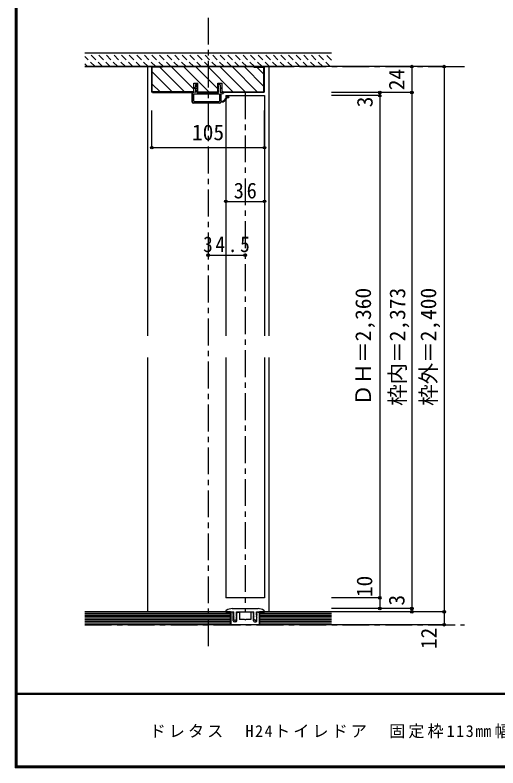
# Model space of a CAD drawing. Units: millimetres at full size, sheet at 1:5. Extents: x -973 to 977, y -718 to 696.
# Drawn here: x -973 to -523, y -701 to 0 of the extents above; entities that cross this region are included whole.
import ezdxf
from ezdxf.enums import TextEntityAlignment as Align

# ---------------------------------------------------------------- set-up
doc = ezdxf.new("R2010")
doc.units = ezdxf.units.MM
doc.header["$LTSCALE"] = 5
doc.header["$PDMODE"] = 32
doc.header["$PDSIZE"] = 2.5
doc.linetypes.add('CHAIN1', pattern=[8, 5, -1, 1, -1])
doc.linetypes.add('DASHED1', pattern=[1.8, 1.2, -0.6])
for name, color, linetype in [('0-0_補助線', 7, 'Continuous'), ('0-1_通り芯', 4, 'CHAIN1'), ('0-3_仕上げ', 7, 'Continuous'), ('0-4_枠', 3, 'Continuous'), ('0-6_扉', 6, 'Continuous'), ('0-7_金物', 7, 'Continuous'), ('0-B_寸法', 4, 'Continuous'), ('0-C_ハッチ', 4, 'DASHED1'), ('F-1_枠', 6, 'Continuous'), ('F-A_文字', 7, 'Continuous')]:
    doc.layers.add(name, color=color, linetype=linetype)
doc.styles.add('ＭＳ ゴシック', font='')
doc.styles.get('ＭＳ ゴシック').set_extended_font_data('MS Gothic')

# ---------------------------------------------------------------- blocks, each defined once
blk = doc.blocks.new('2')
at = {"layer": '0-0_補助線'}
for p, q in [((-9.846, -9.622), (-9.846, 15.078)), ((-8.846, 16.078), (0.354, 16.078)), ((-8.846, 15.878), (0.637, 15.878)), ((-8.446, 14.378), (-8.446, -8.922)), ((-8.146, 14.678), (-1.546, 14.678)), ((-1.246, 14.378), (-1.246, -8.922)), ((0.154, 11.653), (2.154, 11.653)), ((0.154, 11.653), (0.154, -8.497)), ((2.154, 10.953), (2.154, 11.653)), ((3.154, 11.653), (2.512, 10.83)), ((3.154, 11.653), (6.154, 11.653)), ((4.154, 13.753), (4.154, 13.053)), ((5.154, 13.053), (4.512, 13.876)), ((7.154, 13.053), (5.154, 13.053)), ((6.154, 10.953), (6.154, 11.653)), ((7.558, 12.258), (6.516, 10.835)), ((-1.48, -10.622), (-8.846, -10.622)), ((-1.546, -9.222), (-8.146, -9.222)), ((-1.189, -10.85), (-0.732, -12.694)), ((0.354, -12.922), (-0.441, -12.922)), ((0.154, -8.497), (2.154, -8.497)), ((4.154, -9.897), (0.154, -9.897)), ((0.154, -9.897), (0.154, -10.622)), ((0.154, -10.622), (0.645, -12.548)), ((2.154, -7.797), (2.154, -8.497)), ((3.154, -8.497), (2.512, -7.674)), ((3.154, -8.497), (6.154, -8.497)), ((4.154, -10.597), (4.154, -9.897)), ((5.154, -9.897), (4.512, -10.72)), ((7.154, -9.897), (5.154, -9.897)), ((6.154, -7.797), (6.154, -8.497)), ((7.558, -9.101), (6.516, -7.679))]:
    blk.add_line(p, q, dxfattribs=at)
for points in [[(-9.646, 15.078), (-9.646, -9.622), (-9.846, -9.622)], [(4.154, 13.053), (0.154, 13.053), (0.649, 15.723)]]:
    blk.add_lwpolyline(points, dxfattribs=at)
for centre, radius, start, end in [((-8.846, 15.078), 1, 90, 180), ((-8.846, 15.078), 0.8, 90, 180), ((-8.146, 14.378), 0.3, 90, 180), ((-1.546, 14.378), 0.3, 0, 90), ((0.354, 15.778), 0.3, 349.49875, 90), ((2.354, 10.953), 0.2, 180, 322.03043), ((4.354, 13.753), 0.2, 37.96957, 180), ((6.354, 10.953), 0.2, 180, 323.78053), ((7.154, 12.553), 0.5, 323.78053, 90), ((-8.846, -9.622), 1, 180, 270), ((-2.846, -10.72), 6, 179.06153, 259.29815), ((-8.146, -8.922), 0.3, 180, 270), ((-2.846, -10.72), 5.3, 178.93757, 259.29815), ((-1.546, -8.922), 0.3, 270, 0), ((-1.48, -10.922), 0.3, 13.9282, 90), ((-0.441, -12.622), 0.3, 193.9282, 270), ((0.354, -12.622), 0.3, 270, 14.29438), ((2.354, -7.797), 0.2, 37.96957, 180), ((4.354, -10.597), 0.2, 180, 322.03043), ((6.354, -7.797), 0.2, 36.21947, 180), ((7.154, -9.397), 0.5, 270, 36.21947), ((-3.896, -16.272), 0.35, 259.29815, 79.29815)]:
    blk.add_arc(centre, radius, start, end, dxfattribs=at)
blk.add_point((-3.896, -16.622), dxfattribs=at)

msp = doc.modelspace()

# ---------------------------------------------------------------- linework, layer by layer
at = {"layer": '0-1_通り芯'}
for p, q in [((-793.476, -2.5), (-793.476, -590.892)), ((-573.619, -48), (-554.619, -48)), ((-758.976, -72), (-758.976, -555.5)), ((-908.333, -567.5), (-554.619, -567.5))]:
    msp.add_line(p, q, dxfattribs=at)
at = {"layer": '0-3_仕上げ', "color": 2}
for p, q in [((-772.476, -555.5), (-908.333, -555.5)), ((-772.476, -567.5), (-772.476, -555.5)), ((-745.476, -567.5), (-745.476, -555.5)), ((-678.619, -555.5), (-745.476, -555.5)), ((-678.619, -567.5), (-908.333, -567.5))]:
    msp.add_line(p, q, dxfattribs=at)
at = {"layer": '0-3_仕上げ'}
for p, q in [((-772.476, -557), (-908.333, -557)), ((-772.476, -558.5), (-908.333, -558.5)), ((-772.476, -560), (-908.333, -560)), ((-678.619, -557), (-745.476, -557)), ((-678.619, -558.5), (-745.476, -558.5)), ((-678.619, -560), (-745.476, -560)), ((-772.476, -561.5), (-908.333, -561.5)), ((-772.476, -563), (-908.333, -563)), ((-772.476, -564.5), (-908.333, -564.5)), ((-772.476, -566), (-908.333, -566)), ((-678.619, -561.5), (-745.476, -561.5)), ((-678.619, -563), (-745.476, -563)), ((-678.619, -564.5), (-745.476, -564.5)), ((-678.619, -566), (-745.476, -566))]:
    msp.add_line(p, q, dxfattribs=at)
at = {"layer": '0-4_枠', "color": 4}
for p, q in [((-849.976, -48), (-849.976, -298.75)), ((-736.976, -48), (-736.976, -298.75)), ((-849.976, -318.75), (-849.976, -555.5)), ((-736.976, -318.75), (-736.976, -555.5))]:
    msp.add_line(p, q, dxfattribs=at)
at = {"layer": '0-4_枠'}
for p, q in [((-845.476, -71.086), (-845.476, -48.5)), ((-835.976, -48.5), (-845.476, -48.5)), ((-835.976, -48), (-835.976, -48.5)), ((-750.976, -48.5), (-750.976, -48)), ((-750.976, -48.5), (-741.476, -48.5)), ((-741.476, -71.086), (-741.476, -48.5)), ((-806.726, -63.5), (-803.026, -63.5)), ((-806.726, -72), (-806.726, -63.5)), ((-803.026, -72), (-803.026, -63.5)), ((-784.426, -72), (-784.426, -63.5)), ((-845.062, -71.5), (-845.476, -71.086)), ((-845.269, -72), (-806.726, -72)), ((-806.726, -71.5), (-845.062, -71.5)), ((-803.026, -71.5), (-784.426, -71.5)), ((-803.026, -72), (-784.426, -72)), ((-780.726, -71.5), (-741.89, -71.5)), ((-741.683, -72), (-780.726, -72)), ((-741.89, -71.5), (-741.476, -71.086))]:
    msp.add_line(p, q, dxfattribs=at)
for points in [[(-845.269, -72), (-845.976, -71.293), (-845.976, -48)], [(-741.683, -72), (-740.976, -71.293), (-740.976, -48)], [(-784.426, -63.5), (-780.726, -63.5), (-780.726, -72)]]:
    msp.add_lwpolyline(points, dxfattribs=at)
at = {"layer": '0-6_扉'}
for p, q in [((-776.976, -75), (-740.976, -75)), ((-776.976, -75), (-776.976, -298.75)), ((-740.976, -75), (-740.976, -298.75)), ((-776.976, -318.75), (-776.976, -542.5)), ((-740.976, -318.75), (-740.976, -542.5)), ((-740.976, -542.5), (-776.976, -542.5))]:
    msp.add_line(p, q, dxfattribs=at)
at = {"layer": '0-7_金物'}
for p, q in [((-770.976, -552.5), (-746.976, -552.5)), ((-776.976, -555.5), (-776.976, -555.017)), ((-776.976, -555.5), (-769.626, -555.5)), ((-771.026, -555.8), (-772.476, -555.8)), ((-772.476, -567.5), (-772.476, -555.8)), ((-772.376, -555.8), (-772.376, -567.5)), ((-770.026, -558.05), (-770.026, -556.8)), ((-770.026, -558.05), (-769.819, -558.396)), ((-770.026, -559.05), (-769.819, -558.704)), ((-770.026, -563.8), (-770.026, -559.05)), ((-769.626, -558.5), (-769.833, -558.846)), ((-769.626, -560), (-769.833, -560.346)), ((-769.626, -561), (-769.833, -560.654)), ((-769.626, -558.5), (-769.626, -555.5)), ((-767.126, -558.5), (-767.126, -555.5)), ((-767.126, -555.5), (-750.826, -555.5)), ((-767.126, -558.5), (-766.919, -558.846)), ((-767.126, -559.5), (-766.919, -559.154)), ((-767.126, -560), (-767.126, -559.5)), ((-767.126, -560), (-766.919, -560.346)), ((-767.126, -561), (-766.919, -560.654)), ((-766.726, -558.05), (-766.933, -558.396)), ((-766.726, -559.05), (-766.933, -558.704)), ((-766.726, -558.05), (-766.726, -556.8)), ((-766.726, -563.8), (-766.726, -559.05)), ((-765.726, -555.8), (-764.376, -555.8)), ((-764.376, -555.8), (-764.376, -562.5)), ((-752.226, -555.8), (-753.576, -555.8)), ((-753.576, -555.8), (-753.576, -562.5)), ((-751.226, -558.05), (-751.226, -556.8)), ((-751.226, -558.05), (-751.019, -558.396)), ((-751.226, -559.05), (-751.019, -558.704)), ((-751.226, -563.8), (-751.226, -559.05)), ((-750.826, -558.5), (-751.033, -558.846)), ((-750.826, -559.5), (-751.033, -559.154)), ((-750.826, -560), (-751.033, -560.346)), ((-750.826, -561), (-751.033, -560.654)), ((-750.826, -558.5), (-750.826, -555.5)), ((-750.826, -560), (-750.826, -559.5)), ((-748.326, -558.5), (-748.326, -555.5)), ((-748.326, -555.5), (-740.976, -555.5)), ((-748.326, -558.5), (-748.119, -558.846)), ((-748.326, -560), (-748.119, -560.346)), ((-748.326, -561), (-748.119, -560.654)), ((-747.926, -558.05), (-748.133, -558.396)), ((-747.926, -559.05), (-748.133, -558.704)), ((-747.926, -558.05), (-747.926, -556.8)), ((-747.926, -563.8), (-747.926, -559.05)), ((-746.926, -555.8), (-745.476, -555.8)), ((-745.576, -555.8), (-745.576, -567.5)), ((-745.476, -567.5), (-745.476, -555.8)), ((-740.976, -555.5), (-740.976, -555.017)), ((-745.476, -567.5), (-772.476, -567.5)), ((-769.626, -561.5), (-769.833, -561.846)), ((-768.743, -563.34), (-769.796, -562.204)), ((-769.626, -561), (-769.626, -561.5)), ((-767.726, -564.8), (-769.026, -564.8)), ((-768.009, -563.34), (-766.956, -562.204)), ((-767.126, -561.5), (-767.126, -561)), ((-767.126, -561.5), (-766.919, -561.846)), ((-759.476, -562.5), (-764.376, -562.5)), ((-758.976, -563), (-759.476, -562.5)), ((-758.976, -563), (-758.476, -562.5)), ((-753.576, -562.5), (-758.476, -562.5)), ((-750.826, -561.5), (-751.033, -561.846)), ((-749.943, -563.34), (-750.996, -562.204)), ((-750.826, -561.5), (-750.826, -561)), ((-750.226, -564.8), (-748.926, -564.8)), ((-749.209, -563.34), (-748.156, -562.204)), ((-748.326, -561), (-748.326, -561.5)), ((-748.326, -561.5), (-748.119, -561.846))]:
    msp.add_line(p, q, dxfattribs=at)
for points in [[(-769.626, -560), (-769.626, -559.5), (-769.833, -559.154)], [(-748.326, -560), (-748.326, -559.5), (-748.119, -559.154)]]:
    msp.add_lwpolyline(points, dxfattribs=at)
for centre, radius, start, end in [((-770.976, -562.5), 10, 90, 123.74899), ((-746.976, -562.5), 10, 56.25101, 90), ((-775.976, -555.017), 1, 123.74899, 180), ((-771.026, -556.8), 1, 0, 90), ((-769.576, -559), 0.3, 149.05365, 210.94635), ((-769.576, -560.5), 0.3, 149.05365, 210.94635), ((-770.076, -558.55), 0.3, 329.05368, 30.94635), ((-766.676, -558.55), 0.3, 149.05365, 210.94632), ((-767.176, -559), 0.3, 329.05365, 30.94632), ((-767.176, -560.5), 0.3, 329.05365, 30.94632), ((-765.726, -556.8), 1, 90, 180), ((-752.226, -556.8), 1, 0, 90), ((-750.776, -559), 0.3, 149.05366, 210.94634), ((-750.776, -560.5), 0.3, 149.05366, 210.94634), ((-751.276, -558.55), 0.3, 329.05368, 30.94635), ((-747.876, -558.55), 0.3, 149.05365, 210.94632), ((-748.376, -559), 0.3, 329.05365, 30.94635), ((-748.376, -560.5), 0.3, 329.05365, 30.94635), ((-746.926, -556.8), 1, 90, 180), ((-741.976, -555.017), 1, 0, 56.25101), ((-769.026, -563.8), 1, 180, 270), ((-769.576, -562), 0.3, 149.05362, 222.83826), ((-768.376, -563), 0.5, 222.83826, 317.16174), ((-767.726, -563.8), 1, 270, 0), ((-767.176, -562), 0.3, 317.16174, 30.94632), ((-750.226, -563.8), 1, 180, 270), ((-750.776, -562), 0.3, 149.0537, 222.83827), ((-749.576, -563), 0.5, 222.83827, 317.16174), ((-748.926, -563.8), 1, 270, 0), ((-748.376, -562), 0.3, 317.16174, 30.94638)]:
    msp.add_arc(centre, radius, start, end, dxfattribs=at)
at = {"layer": '0-B_寸法', "color": 2}
for p, q in [((-678.619, -35.5), (-908.333, -35.5)), ((-678.619, -48), (-908.333, -48))]:
    msp.add_line(p, q, dxfattribs=at)
at = {"layer": '0-B_寸法', "linetype": 'DASHED1'}
for p, q in [((-898.804, -48), (-908.333, -38.471)), ((-891.733, -48), (-904.233, -35.5)), ((-884.662, -48), (-897.162, -35.5)), ((-877.591, -48), (-890.091, -35.5)), ((-870.52, -48), (-883.02, -35.5)), ((-863.449, -48), (-875.949, -35.5)), ((-856.378, -48), (-868.878, -35.5)), ((-849.307, -48), (-861.807, -35.5)), ((-842.236, -48), (-854.736, -35.5)), ((-835.165, -48), (-847.665, -35.5)), ((-828.094, -48), (-840.594, -35.5)), ((-821.023, -48), (-833.523, -35.5)), ((-813.952, -48), (-826.452, -35.5)), ((-806.88, -48), (-819.38, -35.5)), ((-799.809, -48), (-812.309, -35.5)), ((-792.738, -48), (-805.238, -35.5)), ((-785.667, -48), (-798.167, -35.5)), ((-778.596, -48), (-791.096, -35.5)), ((-771.525, -48), (-784.025, -35.5)), ((-764.454, -48), (-776.954, -35.5)), ((-757.383, -48), (-769.883, -35.5)), ((-750.312, -48), (-762.812, -35.5)), ((-743.241, -48), (-755.741, -35.5)), ((-736.17, -48), (-748.67, -35.5)), ((-729.099, -48), (-741.599, -35.5)), ((-722.028, -48), (-734.528, -35.5)), ((-714.957, -48), (-727.457, -35.5)), ((-707.886, -48), (-720.386, -35.5)), ((-700.814, -48), (-713.314, -35.5)), ((-693.743, -48), (-706.243, -35.5)), ((-686.672, -48), (-699.172, -35.5)), ((-679.601, -48), (-692.101, -35.5)), ((-678.619, -41.911), (-685.03, -35.5)), ((-905.875, -48), (-908.333, -45.542))]:
    msp.add_line(p, q, dxfattribs=at)
at = {"layer": '0-B_寸法', "linetype": 'CHAIN1'}
msp.add_line((-908.333, -48), (-554.619, -48), dxfattribs=at)
at = {"layer": '0-B_寸法'}
for p, q in [((-884.333, -48), (-888.333, -48)), ((-855.833, -48), (-859.833, -48)), ((-845.976, -48), (-849.976, -48)), ((-740.976, -48), (-736.976, -48)), ((-722.333, -48), (-718.333, -48)), ((-573.619, -48), (-678.619, -48)), ((-603.619, -48), (-603.619, -552.5)), ((-573.619, -48), (-573.619, -567.5)), ((-603.619, -72), (-678.619, -72)), ((-633.619, -75), (-678.619, -75)), ((-633.619, -72), (-633.619, -552.5)), ((-845.976, -123.422), (-845.976, -88.9)), ((-776.976, -173.422), (-740.976, -173.422)), ((-793.476, -223.422), (-758.976, -223.422)), ((-633.619, -542.5), (-678.619, -542.5)), ((-603.619, -552.5), (-678.619, -552.5)), ((-603.619, -552.5), (-603.619, -555.5)), ((-573.619, -555.5), (-678.619, -555.5)), ((-603.619, -555.5), (-678.619, -555.5)), ((-573.619, -567.5), (-678.619, -567.5))]:
    msp.add_line(p, q, dxfattribs=at)
at = {"layer": '0-B_寸法', "color": 3}
for p, q in [((-884.333, -48), (-722.333, -48)), ((-740.976, -48), (-845.976, -48))]:
    msp.add_line(p, q, dxfattribs=at)
at = {"layer": '0-B_寸法'}
msp.add_lwpolyline([(-845.976, -123.422), (-740.976, -123.422), (-740.976, -88.9)], dxfattribs=at)
at = {"layer": '0-B_寸法', "color": 7}
for p in [(-603.619, -48), (-573.619, -48), (-633.619, -72), (-633.619, -75), (-603.619, -72), (-845.976, -123.422), (-740.976, -123.422), (-776.976, -173.422), (-740.976, -173.422), (-793.476, -223.422), (-758.976, -223.422), (-633.619, -542.5), (-633.619, -552.5), (-603.619, -552.5), (-603.619, -555.5), (-573.619, -555.5), (-573.619, -567.5)]:
    msp.add_point(p, dxfattribs=at)
at = {"layer": '0-C_ハッチ', "linetype": 'Continuous'}
for p, q in [((-838.574, -48.5), (-815.574, -71.5)), ((-827.76, -48), (-806.726, -69.034)), ((-816.447, -48), (-792.947, -71.5)), ((-805.133, -48), (-784.426, -68.707)), ((-793.819, -48), (-770.319, -71.5)), ((-782.505, -48), (-759.005, -71.5)), ((-771.192, -48), (-747.692, -71.5)), ((-759.878, -48), (-741.476, -66.402)), ((-748.064, -48.5), (-741.476, -55.088)), ((-845.476, -52.912), (-826.888, -71.5)), ((-845.476, -64.225), (-838.201, -71.5))]:
    msp.add_line(p, q, dxfattribs=at)
at = {"layer": 'F-1_枠'}
for p, q in [((-973.347, 695.833), (-973.347, -700.833)), ((-972.514, 695.833), (-972.514, -700.833)), ((-971.68, 695.833), (-971.68, -700.833)), ((976.653, -631.667), (-973.347, -631.667)), ((976.653, -632.5), (-973.347, -632.5)), ((976.653, -699.167), (-973.347, -699.167)), ((976.653, -700), (-973.347, -700)), ((976.653, -700.833), (-973.347, -700.833))]:
    msp.add_line(p, q, dxfattribs=at)

# ---------------------------------------------------------------- block references
at = {"layer": '0-0_補助線', "rotation": 90}
msp.add_blockref('2', (-792.148, -72.154), dxfattribs=at)

# ---------------------------------------------------------------- texts
at = {"layer": '0-B_寸法', "color": 7, "style": 'ＭＳ ゴシック'}
for s, p in [('24', (-606.119, -70)), ('3', (-635.782, -85.885)), ('ＤＨ＝2,360', (-637.309, -363.75)), ('枠内＝2,373', (-605.389, -363.75)), ('枠外＝2,400', (-576.558, -363.75)), ('10', (-636.119, -541.875)), ('3', (-606.119, -549.677)), ('12', (-576.119, -590.279))]:
    msp.add_text(s, height=14.66, rotation=90, dxfattribs=at).set_placement(p, align=Align.BOTTOM_LEFT)
msp.add_text('105', height=14.66, dxfattribs=at).set_placement((-808.476, -120.922), align=Align.BOTTOM_LEFT)
at = {"layer": '0-B_寸法', "color": 7, "char_height": 14.66, "attachment_point": 7, "style": 'ＭＳ ゴシック'}
for s, insert in [('\\T1.27;\\W0.95;36', (-769.601, -170.922)), ('\\T1.28;\\W0.9;34.5', (-798.101, -220.922))]:
    msp.add_mtext(s, dxfattribs=dict(at, insert=insert))
at = {"layer": 'F-A_文字', "insert": (-847.938, -673.333), "char_height": 11, "attachment_point": 7, "style": 'ＭＳ ゴシック'}
msp.add_mtext('\\T1.19;ドレタス\u3000H24トイレドア\u3000固定枠113㎜幅\u3000隠し丁番\u3000通気仕様\u30003方枠＋樹脂下枠', dxfattribs=at)

doc.saveas('drawing.dxf')
